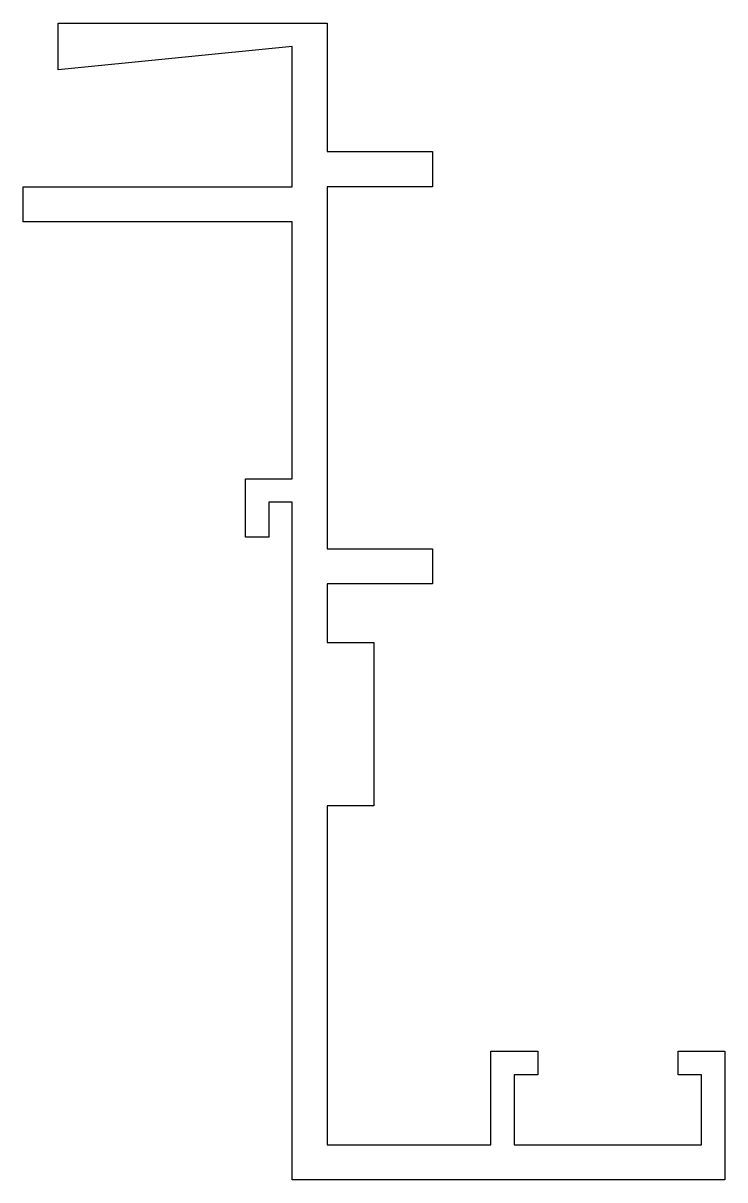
# Model space of a CAD drawing. Extents: x 248.3 to 278.3, y 222.9 to 272.4.
import ezdxf

# ---------------------------------------------------------------- set-up
doc = ezdxf.new("R2010")
doc.units = 0
doc.layers.add('ANA', color=220, linetype='CONTINUOUS')

msp = doc.modelspace()

# ---------------------------------------------------------------- linework, layer by layer
at = {"layer": 'ANA'}
msp.add_lwpolyline([(265.785, 248.426), (261.285, 248.426), (261.285, 245.926), (263.285, 245.926), (263.285, 238.926), (261.285, 238.926), (261.285, 224.426), (268.285, 224.426), (268.285, 228.426), (270.285, 228.426), (270.285, 227.426), (269.285, 227.426), (269.285, 224.426), (277.285, 224.426), (277.285, 227.426), (276.285, 227.426), (276.285, 228.426), (278.285, 228.426), (278.285, 222.926), (259.785, 222.926), (259.785, 251.926), (258.785, 251.926), (258.785, 250.426), (257.785, 250.426), (257.785, 252.926), (259.785, 252.926), (259.785, 263.926), (248.285, 263.926), (248.285, 265.426), (259.785, 265.426), (259.785, 271.426), (249.785, 270.426), (249.785, 272.426), (261.285, 272.426), (261.285, 266.926), (265.785, 266.926), (265.785, 265.426), (261.285, 265.426), (261.285, 249.926), (265.785, 249.926)], close=True, dxfattribs=at)

doc.saveas('drawing.dxf')
